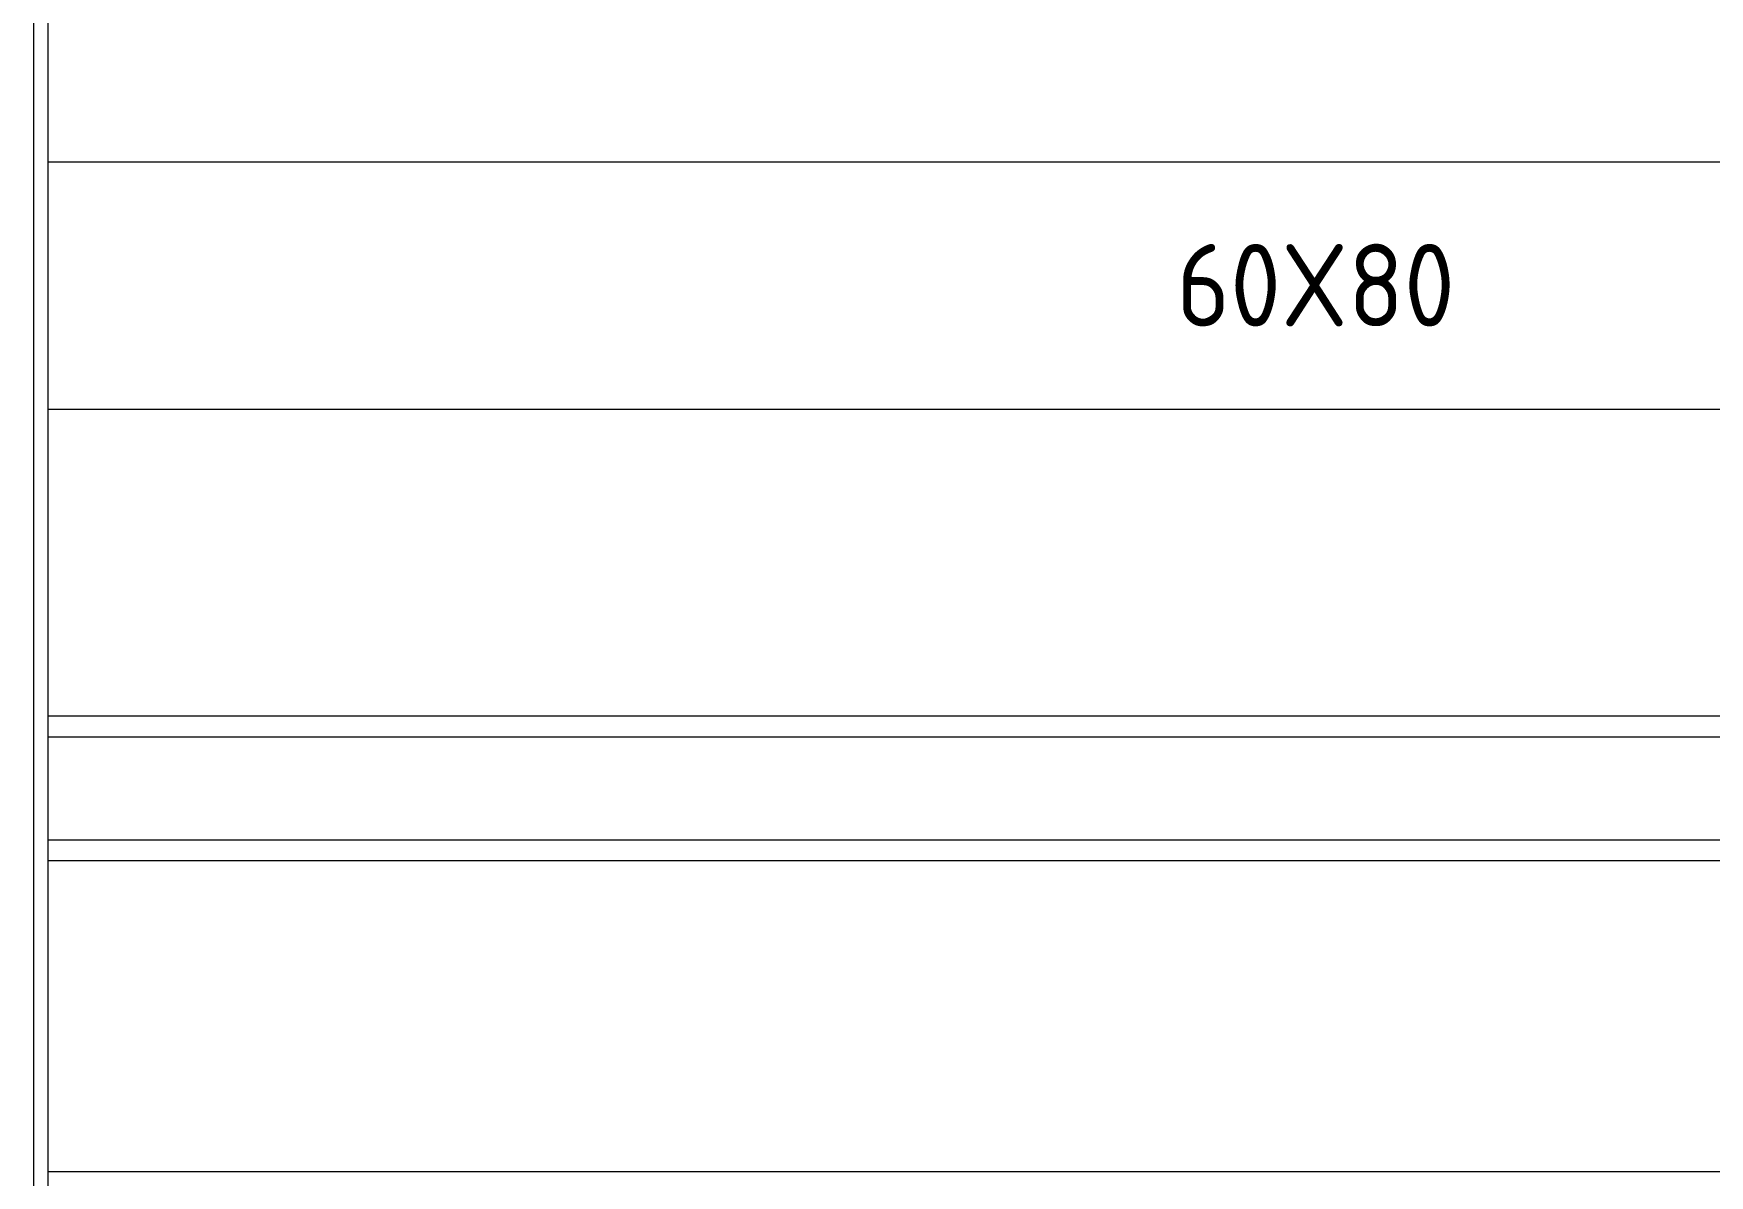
# Model space of a CAD drawing. Header units: millimetres. Extents: x 4134 to 7422, y 1400 to 3585.
# Drawn here: x 5874.9 to 6281.5, y 1734.8 to 2011.9 of the extents above; entities that cross this region are included whole.
import ezdxf

# ---------------------------------------------------------------- set-up
doc = ezdxf.new("R2010")
doc.units = ezdxf.units.MM
for name, color, linetype in [('000-PI-ORMAR', 2, 'Continuous'), ('002-PI-Kabelska kanalica', 150, 'Continuous'), ('004-PI-DIN Šina', 3, 'Continuous')]:
    doc.layers.add(name, color=color, linetype=linetype)
doc.styles.add('PI0', font='isocpeur.ttf', dxfattribs={"width": 0.9})

# ---------------------------------------------------------------- blocks, each defined once
blk = doc.blocks.new('*U539')
at = {"layer": '002-PI-Kabelska kanalica', "color": 0, "linetype": 'ByBlock', "lineweight": 0}
blk.add_line((80, -100), (80, 1670), dxfattribs=at)
blk = doc.blocks.new('*U524')
at = {"layer": '002-PI-Kabelska kanalica', "color": 0, "linetype": 'ByBlock', "lineweight": 0}
for q in [(-20, 595), (80, -100)]:
    blk.add_line((-20, -100), q, dxfattribs=at)
blk = doc.blocks.new('*U480')
at = {"layer": '004-PI-DIN Šina', "color": 0, "linetype": 'ByBlock', "lineweight": 0}
blk.add_lwpolyline([(615, -17.5), (615, 17.5), (0, 17.5), (0, -17.5)], close=True, dxfattribs=at)
for points in [[(0, 12.5), (615, 12.5)], [(0, -12.5), (615, -12.5)]]:
    blk.add_lwpolyline(points, dxfattribs=at)
blk = doc.blocks.new('*U516')
at = {"layer": '002-PI-Kabelska kanalica', "color": 0, "linetype": 'ByBlock', "lineweight": 0}
for p, q in [((-20, -100), (-20, 515)), ((40, -100), (40, 515)), ((-20, -100), (40, -100))]:
    blk.add_line(p, q, dxfattribs=at)

msp = doc.modelspace()

# ---------------------------------------------------------------- linework, layer by layer
at = {"layer": '000-PI-ORMAR', "color": 0, "linetype": 'ByBlock', "lineweight": 0}
msp.add_line((5874.948, 3405.778), (5874.948, 1515.778), dxfattribs=at)

# ---------------------------------------------------------------- block references
at = {"layer": '002-PI-Kabelska kanalica', "color": 0, "linetype": 'ByBlock', "lineweight": 0, "xscale": -1, "rotation": 180}
msp.add_blockref('*U539', (5798.448, 3305.778), dxfattribs=at)
at = {"layer": '002-PI-Kabelska kanalica', "color": 0, "linetype": 'ByBlock', "lineweight": 0, "rotation": 270}
for name, p in [('*U516', (5978.448, 1960.768)), ('*U524', (5978.448, 1715.778))]:
    msp.add_blockref(name, p, dxfattribs=at)
at = {"layer": '004-PI-DIN Šina', "color": 0, "linetype": 'ByBlock', "lineweight": 0}
msp.add_blockref('*U480', (5878.448, 1828.768), dxfattribs=at)

# ---------------------------------------------------------------- texts
at = {"color": 0, "linetype": 'ByBlock', "lineweight": 0, "insert": (6185.948, 1950.852), "char_height": 20, "width": 16.78721, "attachment_point": 5, "style": 'PI0'}
msp.add_mtext('60X80', dxfattribs=at)

doc.saveas('drawing.dxf')
